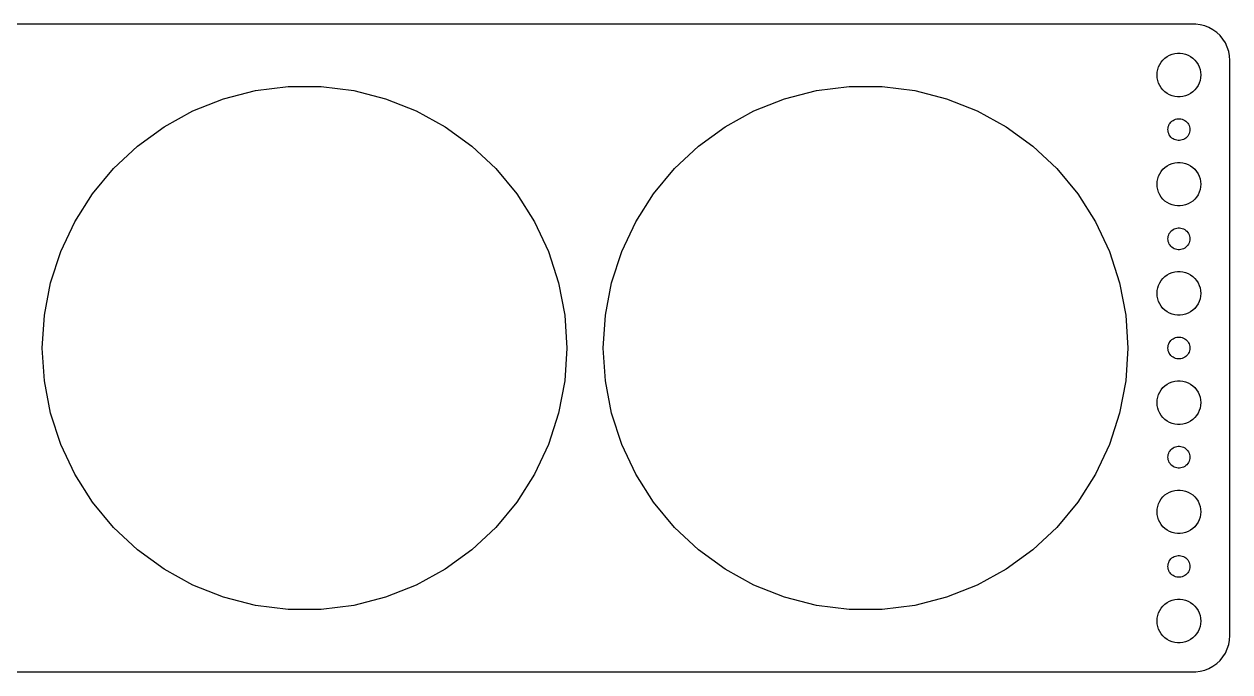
# Model space of a CAD drawing. Header units: metres. Extents: x -127 to 127, y -44 to 44.
# Drawn here: x -38.5 to 127, y -44.5 to 44.5 of the extents above; entities that cross this region are included whole.
import ezdxf

# ---------------------------------------------------------------- set-up
doc = ezdxf.new("R2010")
doc.units = ezdxf.units.M

msp = doc.modelspace()

# ---------------------------------------------------------------- linework, layer by layer
for p, q in [((122.314, 44.4901), (-122.314, 44.4901)), ((122.937, 44.4114), (122.314, 44.4901)), ((123.545, 44.2553), (122.937, 44.4114)), ((124.129, 44.0241), (123.545, 44.2553)), ((124.679, 43.7216), (124.129, 44.0241)), ((125.187, 43.3526), (124.679, 43.7216)), ((125.645, 42.9227), (125.187, 43.3526)), ((126.045, 42.4389), (125.645, 42.9227)), ((126.382, 41.9088), (126.045, 42.4389)), ((126.649, 41.3406), (126.382, 41.9088)), ((117.813, 39.5536), (118.088, 39.8115)), ((118.088, 39.8115), (118.393, 40.033)), ((118.393, 40.033), (118.723, 40.2145)), ((118.723, 40.2145), (119.073, 40.3532)), ((119.073, 40.3532), (119.438, 40.4469)), ((119.438, 40.4469), (119.812, 40.4941)), ((119.812, 40.4941), (120.188, 40.4941)), ((120.188, 40.4941), (120.562, 40.4469)), ((120.562, 40.4469), (120.927, 40.3532)), ((120.927, 40.3532), (121.277, 40.2145)), ((121.277, 40.2145), (121.607, 40.033)), ((121.607, 40.033), (121.912, 39.8115)), ((121.912, 39.8115), (122.187, 39.5536)), ((126.843, 40.7434), (126.649, 41.3406)), ((126.961, 40.1267), (126.843, 40.7434)), ((127, 39.5), (126.961, 40.1267)), ((117.024, 37.876), (117.094, 38.2461)), ((117.094, 38.2461), (117.211, 38.6044)), ((117.211, 38.6044), (117.371, 38.9453)), ((117.371, 38.9453), (117.573, 39.2634)), ((117.573, 39.2634), (117.813, 39.5536)), ((122.187, 39.5536), (122.427, 39.2634)), ((122.427, 39.2634), (122.629, 38.9453)), ((122.629, 38.9453), (122.789, 38.6044)), ((122.789, 38.6044), (122.906, 38.2461)), ((122.906, 38.2461), (122.976, 37.876)), ((127, -39.5), (127, 39.5)), ((117, 37.5), (117.024, 37.876)), ((117.024, 37.124), (117, 37.5)), ((117.094, 36.7539), (117.024, 37.124)), ((117.211, 36.3956), (117.094, 36.7539)), ((122.906, 36.7539), (122.789, 36.3956)), ((122.976, 37.124), (122.906, 36.7539)), ((122.976, 37.876), (123, 37.5)), ((123, 37.5), (122.976, 37.124)), ((-11.1246, 34.238), (-6.74571, 35.3623)), ((-6.74571, 35.3623), (-2.26045, 35.929)), ((-2.26045, 35.929), (2.26045, 35.929)), ((2.26045, 35.929), (6.74571, 35.3623)), ((6.74571, 35.3623), (11.1246, 34.238)), ((65.8754, 34.238), (70.2543, 35.3623)), ((70.2543, 35.3623), (74.7395, 35.929)), ((74.7395, 35.929), (79.2605, 35.929)), ((79.2605, 35.929), (83.7457, 35.3623)), ((83.7457, 35.3623), (88.1246, 34.238)), ((117.371, 36.0547), (117.211, 36.3956)), ((117.573, 35.7366), (117.371, 36.0547)), ((117.813, 35.4464), (117.573, 35.7366)), ((118.088, 35.1885), (117.813, 35.4464)), ((118.393, 34.967), (118.088, 35.1885)), ((118.723, 34.7855), (118.393, 34.967)), ((119.073, 34.6468), (118.723, 34.7855)), ((121.277, 34.7855), (120.927, 34.6468)), ((121.607, 34.967), (121.277, 34.7855)), ((121.912, 35.1885), (121.607, 34.967)), ((122.187, 35.4464), (121.912, 35.1885)), ((122.427, 35.7366), (122.187, 35.4464)), ((122.629, 36.0547), (122.427, 35.7366)), ((122.789, 36.3956), (122.629, 36.0547)), ((-15.328, 32.5738), (-11.1246, 34.238)), ((11.1246, 34.238), (15.328, 32.5738)), ((61.6719, 32.5738), (65.8754, 34.238)), ((88.1246, 34.238), (92.328, 32.5738)), ((119.438, 34.5531), (119.073, 34.6468)), ((119.812, 34.5059), (119.438, 34.5531)), ((120.188, 34.5059), (119.812, 34.5059)), ((120.562, 34.5531), (120.188, 34.5059)), ((120.927, 34.6468), (120.562, 34.5531)), ((-19.2898, 30.3958), (-15.328, 32.5738)), ((15.328, 32.5738), (19.2898, 30.3958)), ((57.7102, 30.3958), (61.6719, 32.5738)), ((92.328, 32.5738), (96.2898, 30.3958)), ((119.536, 31.4266), (119.719, 31.4734)), ((119.719, 31.4734), (119.906, 31.497)), ((119.906, 31.497), (120.094, 31.497)), ((120.094, 31.497), (120.281, 31.4734)), ((120.281, 31.4734), (120.464, 31.4266)), ((-22.9473, 27.7385), (-19.2898, 30.3958)), ((19.2898, 30.3958), (22.9473, 27.7385)), ((54.0527, 27.7385), (57.7102, 30.3958)), ((96.2898, 30.3958), (99.9473, 27.7385)), ((118.5, 30), (118.512, 30.188)), ((118.512, 29.812), (118.5, 30)), ((118.512, 30.188), (118.547, 30.373)), ((118.547, 29.627), (118.512, 29.812)), ((118.547, 30.373), (118.605, 30.5522)), ((118.605, 30.5522), (118.686, 30.7226)), ((118.686, 30.7226), (118.786, 30.8817)), ((118.786, 30.8817), (118.907, 31.0268)), ((118.907, 31.0268), (119.044, 31.1558)), ((119.044, 31.1558), (119.196, 31.2665)), ((119.196, 31.2665), (119.361, 31.3572)), ((119.361, 31.3572), (119.536, 31.4266)), ((120.464, 31.4266), (120.639, 31.3572)), ((120.639, 31.3572), (120.804, 31.2665)), ((120.804, 31.2665), (120.956, 31.1558)), ((120.956, 31.1558), (121.093, 31.0268)), ((121.093, 31.0268), (121.214, 30.8817)), ((121.214, 30.8817), (121.314, 30.7226)), ((121.314, 30.7226), (121.395, 30.5522)), ((121.395, 30.5522), (121.453, 30.373)), ((121.453, 30.373), (121.488, 30.188)), ((121.488, 29.812), (121.453, 29.627)), ((121.488, 30.188), (121.5, 30)), ((121.5, 30), (121.488, 29.812)), ((118.605, 29.4478), (118.547, 29.627)), ((118.686, 29.2774), (118.605, 29.4478)), ((118.786, 29.1183), (118.686, 29.2774)), ((118.907, 28.9732), (118.786, 29.1183)), ((119.044, 28.8442), (118.907, 28.9732)), ((119.196, 28.7335), (119.044, 28.8442)), ((119.361, 28.6427), (119.196, 28.7335)), ((119.536, 28.5734), (119.361, 28.6427)), ((119.719, 28.5266), (119.536, 28.5734)), ((119.906, 28.503), (119.719, 28.5266)), ((120.094, 28.503), (119.906, 28.503)), ((120.281, 28.5266), (120.094, 28.503)), ((120.464, 28.5734), (120.281, 28.5266)), ((120.639, 28.6427), (120.464, 28.5734)), ((120.804, 28.7335), (120.639, 28.6427)), ((120.956, 28.8442), (120.804, 28.7335)), ((121.093, 28.9732), (120.956, 28.8442)), ((121.214, 29.1183), (121.093, 28.9732)), ((121.314, 29.2774), (121.214, 29.1183)), ((121.395, 29.4478), (121.314, 29.2774)), ((121.453, 29.627), (121.395, 29.4478)), ((-26.2429, 24.6437), (-22.9473, 27.7385)), ((22.9473, 27.7385), (26.2429, 24.6437)), ((50.7571, 24.6437), (54.0527, 27.7385)), ((99.9473, 27.7385), (103.243, 24.6437)), ((118.088, 24.8115), (118.393, 25.033)), ((118.393, 25.033), (118.723, 25.2145)), ((118.723, 25.2145), (119.073, 25.3532)), ((119.073, 25.3532), (119.438, 25.4469)), ((119.438, 25.4469), (119.812, 25.4941)), ((119.812, 25.4941), (120.188, 25.4941)), ((120.188, 25.4941), (120.562, 25.4469)), ((120.562, 25.4469), (120.927, 25.3532)), ((120.927, 25.3532), (121.277, 25.2145)), ((121.277, 25.2145), (121.607, 25.033)), ((121.607, 25.033), (121.912, 24.8115)), ((-29.1246, 21.1603), (-26.2429, 24.6437)), ((26.2429, 24.6437), (29.1246, 21.1603)), ((47.8754, 21.1603), (50.7571, 24.6437)), ((103.243, 24.6437), (106.125, 21.1603)), ((117.024, 22.876), (117.094, 23.2461)), ((117.094, 23.2461), (117.211, 23.6044)), ((117.211, 23.6044), (117.371, 23.9453)), ((117.371, 23.9453), (117.573, 24.2634)), ((117.573, 24.2634), (117.813, 24.5536)), ((117.813, 24.5536), (118.088, 24.8115)), ((121.912, 24.8115), (122.187, 24.5536)), ((122.187, 24.5536), (122.427, 24.2634)), ((122.427, 24.2634), (122.629, 23.9453)), ((122.629, 23.9453), (122.789, 23.6044)), ((122.789, 23.6044), (122.906, 23.2461)), ((122.906, 23.2461), (122.976, 22.876)), ((117, 22.5), (117.024, 22.876)), ((117.024, 22.124), (117, 22.5)), ((117.094, 21.7539), (117.024, 22.124)), ((117.211, 21.3956), (117.094, 21.7539)), ((122.906, 21.7539), (122.789, 21.3956)), ((122.976, 22.124), (122.906, 21.7539)), ((122.976, 22.876), (123, 22.5)), ((123, 22.5), (122.976, 22.124)), ((-31.547, 17.3431), (-29.1246, 21.1603)), ((29.1246, 21.1603), (31.547, 17.3431)), ((45.453, 17.3431), (47.8754, 21.1603)), ((106.125, 21.1603), (108.547, 17.3431)), ((117.371, 21.0547), (117.211, 21.3956)), ((117.573, 20.7366), (117.371, 21.0547)), ((117.813, 20.4464), (117.573, 20.7366)), ((118.088, 20.1884), (117.813, 20.4464)), ((118.393, 19.967), (118.088, 20.1884)), ((118.723, 19.7855), (118.393, 19.967)), ((121.607, 19.967), (121.277, 19.7855)), ((121.912, 20.1884), (121.607, 19.967)), ((122.187, 20.4464), (121.912, 20.1884)), ((122.427, 20.7366), (122.187, 20.4464)), ((122.629, 21.0547), (122.427, 20.7366)), ((122.789, 21.3956), (122.629, 21.0547)), ((119.073, 19.6468), (118.723, 19.7855)), ((119.438, 19.5531), (119.073, 19.6468)), ((119.812, 19.5059), (119.438, 19.5531)), ((120.188, 19.5059), (119.812, 19.5059)), ((120.562, 19.5531), (120.188, 19.5059)), ((120.927, 19.6468), (120.562, 19.5531)), ((121.277, 19.7855), (120.927, 19.6468)), ((-33.472, 13.2525), (-31.547, 17.3431)), ((31.547, 17.3431), (33.472, 13.2525)), ((43.528, 13.2525), (45.453, 17.3431)), ((108.547, 17.3431), (110.472, 13.2525)), ((118.5, 15), (118.512, 15.188)), ((118.512, 14.812), (118.5, 15)), ((118.512, 15.188), (118.547, 15.373)), ((118.547, 15.373), (118.605, 15.5522)), ((118.605, 15.5522), (118.686, 15.7226)), ((118.686, 15.7226), (118.786, 15.8817)), ((118.786, 15.8817), (118.907, 16.0268)), ((118.907, 16.0268), (119.044, 16.1558)), ((119.044, 16.1558), (119.196, 16.2665)), ((119.196, 16.2665), (119.361, 16.3572)), ((119.361, 16.3572), (119.536, 16.4266)), ((119.536, 16.4266), (119.719, 16.4734)), ((119.719, 16.4734), (119.906, 16.497)), ((119.906, 16.497), (120.094, 16.497)), ((120.094, 16.497), (120.281, 16.4734)), ((120.281, 16.4734), (120.464, 16.4266)), ((120.464, 16.4266), (120.639, 16.3572)), ((120.639, 16.3572), (120.804, 16.2665)), ((120.804, 16.2665), (120.956, 16.1558)), ((120.956, 16.1558), (121.093, 16.0268)), ((121.093, 16.0268), (121.214, 15.8817)), ((121.214, 15.8817), (121.314, 15.7226)), ((121.314, 15.7226), (121.395, 15.5522)), ((121.395, 15.5522), (121.453, 15.373)), ((121.453, 15.373), (121.488, 15.188)), ((121.488, 15.188), (121.5, 15)), ((121.5, 15), (121.488, 14.812)), ((-34.869, 8.95284), (-33.472, 13.2525)), ((33.472, 13.2525), (34.869, 8.95284)), ((42.131, 8.95284), (43.528, 13.2525)), ((110.472, 13.2525), (111.869, 8.95284)), ((118.547, 14.627), (118.512, 14.812)), ((118.605, 14.4478), (118.547, 14.627)), ((118.686, 14.2774), (118.605, 14.4478)), ((118.786, 14.1183), (118.686, 14.2774)), ((118.907, 13.9732), (118.786, 14.1183)), ((119.044, 13.8442), (118.907, 13.9732)), ((119.196, 13.7335), (119.044, 13.8442)), ((119.361, 13.6427), (119.196, 13.7335)), ((119.536, 13.5734), (119.361, 13.6427)), ((119.719, 13.5266), (119.536, 13.5734)), ((119.906, 13.5029), (119.719, 13.5266)), ((120.094, 13.5029), (119.906, 13.5029)), ((120.281, 13.5266), (120.094, 13.5029)), ((120.464, 13.5734), (120.281, 13.5266)), ((120.639, 13.6427), (120.464, 13.5734)), ((120.804, 13.7335), (120.639, 13.6427)), ((120.956, 13.8442), (120.804, 13.7335)), ((121.093, 13.9732), (120.956, 13.8442)), ((121.214, 14.1183), (121.093, 13.9732)), ((121.314, 14.2774), (121.214, 14.1183)), ((121.395, 14.4478), (121.314, 14.2774)), ((121.453, 14.627), (121.395, 14.4478)), ((121.488, 14.812), (121.453, 14.627)), ((118.088, 9.81154), (118.393, 10.033)), ((118.393, 10.033), (118.723, 10.2145)), ((118.723, 10.2145), (119.073, 10.3532)), ((119.073, 10.3532), (119.438, 10.4469)), ((119.438, 10.4469), (119.812, 10.4941)), ((119.812, 10.4941), (120.188, 10.4941)), ((120.188, 10.4941), (120.562, 10.4469)), ((120.562, 10.4469), (120.927, 10.3532)), ((120.927, 10.3532), (121.277, 10.2145)), ((121.277, 10.2145), (121.607, 10.033)), ((121.607, 10.033), (121.912, 9.81154)), ((-35.7161, 4.51199), (-34.869, 8.95284)), ((34.869, 8.95284), (35.7161, 4.51199)), ((41.2839, 4.51199), (42.131, 8.95284)), ((111.869, 8.95284), (112.716, 4.51199)), ((117.094, 8.24606), (117.211, 8.60437)), ((117.211, 8.60437), (117.371, 8.94525)), ((117.371, 8.94525), (117.573, 9.26335)), ((117.573, 9.26335), (117.813, 9.55363)), ((117.813, 9.55363), (118.088, 9.81154)), ((121.912, 9.81154), (122.187, 9.55363)), ((122.187, 9.55363), (122.427, 9.26335)), ((122.427, 9.26335), (122.629, 8.94525)), ((122.629, 8.94525), (122.789, 8.60437)), ((122.789, 8.60437), (122.906, 8.24606)), ((117, 7.5), (117.024, 7.87599)), ((117.024, 7.12399), (117, 7.5)), ((117.024, 7.87599), (117.094, 8.24606)), ((117.094, 6.75392), (117.024, 7.12399)), ((117.211, 6.39561), (117.094, 6.75392)), ((122.906, 6.75392), (122.789, 6.39561)), ((122.906, 8.24606), (122.976, 7.87599)), ((122.976, 7.12399), (122.906, 6.75392)), ((122.976, 7.87599), (123, 7.5)), ((123, 7.5), (122.976, 7.12399)), ((117.371, 6.05473), (117.211, 6.39561)), ((117.573, 5.73663), (117.371, 6.05473)), ((117.813, 5.44635), (117.573, 5.73663)), ((118.088, 5.18845), (117.813, 5.44635)), ((118.393, 4.96701), (118.088, 5.18845)), ((118.723, 4.78551), (118.393, 4.96701)), ((121.607, 4.96701), (121.277, 4.78551)), ((121.912, 5.18845), (121.607, 4.96701)), ((122.187, 5.44635), (121.912, 5.18845)), ((122.427, 5.73663), (122.187, 5.44635)), ((122.629, 6.05473), (122.427, 5.73663)), ((122.789, 6.39561), (122.629, 6.05473)), ((-36, 0), (-35.7161, 4.51199)), ((35.7161, 4.51199), (36, 0)), ((41, 0), (41.2839, 4.51199)), ((112.716, 4.51199), (113, 0)), ((119.073, 4.64682), (118.723, 4.78551)), ((119.438, 4.55313), (119.073, 4.64682)), ((119.812, 4.50591), (119.438, 4.55313)), ((120.188, 4.50591), (119.812, 4.50591)), ((120.562, 4.55313), (120.188, 4.50591)), ((120.927, 4.64682), (120.562, 4.55313)), ((121.277, 4.78551), (120.927, 4.64682)), ((-35.7161, -4.51199), (-36, 0)), ((36, 0), (35.7161, -4.51199)), ((41.2839, -4.51199), (41, 0)), ((113, 0), (112.716, -4.51199)), ((118.5, 0), (118.512, 0.18799)), ((118.512, -0.18799), (118.5, 0)), ((118.512, 0.18799), (118.547, 0.37303)), ((118.547, 0.37303), (118.605, 0.55219)), ((118.605, 0.55219), (118.686, 0.72263)), ((118.686, 0.72263), (118.786, 0.88167)), ((118.786, 0.88167), (118.907, 1.02681)), ((118.907, 1.02681), (119.044, 1.15576)), ((119.044, 1.15576), (119.196, 1.26648)), ((119.196, 1.26648), (119.361, 1.35724)), ((119.361, 1.35724), (119.536, 1.42657)), ((119.536, 1.42657), (119.719, 1.47342)), ((119.719, 1.47342), (119.906, 1.49704)), ((119.906, 1.49704), (120.094, 1.49704)), ((120.094, 1.49704), (120.281, 1.47342)), ((120.281, 1.47342), (120.464, 1.42657)), ((120.464, 1.42657), (120.639, 1.35724)), ((120.639, 1.35724), (120.804, 1.26648)), ((120.804, 1.26648), (120.956, 1.15576)), ((120.956, 1.15576), (121.093, 1.02681)), ((121.093, 1.02681), (121.214, 0.88167)), ((121.214, 0.88167), (121.314, 0.72263)), ((121.314, 0.72263), (121.395, 0.55219)), ((121.395, 0.55219), (121.453, 0.37303)), ((121.453, 0.37303), (121.488, 0.18799)), ((121.488, 0.18799), (121.5, 0)), ((121.5, 0), (121.488, -0.18799)), ((118.547, -0.37303), (118.512, -0.18799)), ((118.605, -0.55219), (118.547, -0.37303)), ((118.686, -0.72263), (118.605, -0.55219)), ((118.786, -0.88167), (118.686, -0.72263)), ((118.907, -1.02681), (118.786, -0.88167)), ((119.044, -1.15576), (118.907, -1.02681)), ((119.196, -1.26648), (119.044, -1.15576)), ((119.361, -1.35724), (119.196, -1.26648)), ((119.536, -1.42657), (119.361, -1.35724)), ((119.719, -1.47342), (119.536, -1.42657)), ((119.906, -1.49704), (119.719, -1.47342)), ((120.094, -1.49704), (119.906, -1.49704)), ((120.281, -1.47342), (120.094, -1.49704)), ((120.464, -1.42657), (120.281, -1.47342)), ((120.639, -1.35724), (120.464, -1.42657)), ((120.804, -1.26648), (120.639, -1.35724)), ((120.956, -1.15576), (120.804, -1.26648)), ((121.093, -1.02681), (120.956, -1.15576)), ((121.214, -0.88167), (121.093, -1.02681)), ((121.314, -0.72263), (121.214, -0.88167)), ((121.395, -0.55219), (121.314, -0.72263)), ((121.453, -0.37303), (121.395, -0.55219)), ((121.488, -0.18799), (121.453, -0.37303)), ((-34.869, -8.95284), (-35.7161, -4.51199)), ((35.7161, -4.51199), (34.869, -8.95284)), ((42.131, -8.95284), (41.2839, -4.51199)), ((112.716, -4.51199), (111.869, -8.95284)), ((118.393, -4.96701), (118.723, -4.78551)), ((118.723, -4.78551), (119.073, -4.64682)), ((119.073, -4.64682), (119.438, -4.55313)), ((119.438, -4.55313), (119.812, -4.50591)), ((119.812, -4.50591), (120.188, -4.50591)), ((120.188, -4.50591), (120.562, -4.55313)), ((120.562, -4.55313), (120.927, -4.64682)), ((120.927, -4.64682), (121.277, -4.78551)), ((121.277, -4.78551), (121.607, -4.96701)), ((117.094, -6.75392), (117.211, -6.39561)), ((117.211, -6.39561), (117.371, -6.05473)), ((117.371, -6.05473), (117.573, -5.73663)), ((117.573, -5.73663), (117.813, -5.44635)), ((117.813, -5.44635), (118.088, -5.18845)), ((118.088, -5.18845), (118.393, -4.96701)), ((121.607, -4.96701), (121.912, -5.18845)), ((121.912, -5.18845), (122.187, -5.44635)), ((122.187, -5.44635), (122.427, -5.73663)), ((122.427, -5.73663), (122.629, -6.05473)), ((122.629, -6.05473), (122.789, -6.39561)), ((122.789, -6.39561), (122.906, -6.75392)), ((117, -7.5), (117.024, -7.12399)), ((117.024, -7.87599), (117, -7.5)), ((117.024, -7.12399), (117.094, -6.75392)), ((117.094, -8.24606), (117.024, -7.87599)), ((117.211, -8.60437), (117.094, -8.24606)), ((122.906, -8.24606), (122.789, -8.60437)), ((122.906, -6.75392), (122.976, -7.12399)), ((122.976, -7.87599), (122.906, -8.24606)), ((122.976, -7.12399), (123, -7.5)), ((123, -7.5), (122.976, -7.87599)), ((-33.472, -13.2525), (-34.869, -8.95284)), ((34.869, -8.95284), (33.472, -13.2525)), ((43.528, -13.2525), (42.131, -8.95284)), ((111.869, -8.95284), (110.472, -13.2525)), ((117.371, -8.94525), (117.211, -8.60437)), ((117.573, -9.26335), (117.371, -8.94525)), ((117.813, -9.55363), (117.573, -9.26335)), ((118.088, -9.81154), (117.813, -9.55363)), ((118.393, -10.033), (118.088, -9.81154)), ((121.912, -9.81154), (121.607, -10.033)), ((122.187, -9.55363), (121.912, -9.81154)), ((122.427, -9.26335), (122.187, -9.55363)), ((122.629, -8.94525), (122.427, -9.26335)), ((122.789, -8.60437), (122.629, -8.94525)), ((118.723, -10.2145), (118.393, -10.033)), ((119.073, -10.3532), (118.723, -10.2145)), ((119.438, -10.4469), (119.073, -10.3532)), ((119.812, -10.4941), (119.438, -10.4469)), ((120.188, -10.4941), (119.812, -10.4941)), ((120.562, -10.4469), (120.188, -10.4941)), ((120.927, -10.3532), (120.562, -10.4469)), ((121.277, -10.2145), (120.927, -10.3532)), ((121.607, -10.033), (121.277, -10.2145)), ((-31.547, -17.3431), (-33.472, -13.2525)), ((33.472, -13.2525), (31.547, -17.3431)), ((45.453, -17.3431), (43.528, -13.2525)), ((110.472, -13.2525), (108.547, -17.3431)), ((118.5, -15), (118.512, -14.812)), ((118.512, -14.812), (118.547, -14.627)), ((118.547, -14.627), (118.605, -14.4478)), ((118.605, -14.4478), (118.686, -14.2774)), ((118.686, -14.2774), (118.786, -14.1183)), ((118.786, -14.1183), (118.907, -13.9732)), ((118.907, -13.9732), (119.044, -13.8442)), ((119.044, -13.8442), (119.196, -13.7335)), ((119.196, -13.7335), (119.361, -13.6427)), ((119.361, -13.6427), (119.536, -13.5734)), ((119.536, -13.5734), (119.719, -13.5266)), ((119.719, -13.5266), (119.906, -13.5029)), ((119.906, -13.5029), (120.094, -13.5029)), ((120.094, -13.5029), (120.281, -13.5266)), ((120.281, -13.5266), (120.464, -13.5734)), ((120.464, -13.5734), (120.639, -13.6427)), ((120.639, -13.6427), (120.804, -13.7335)), ((120.804, -13.7335), (120.956, -13.8442)), ((120.956, -13.8442), (121.093, -13.9732)), ((121.093, -13.9732), (121.214, -14.1183)), ((121.214, -14.1183), (121.314, -14.2774)), ((121.314, -14.2774), (121.395, -14.4478)), ((121.395, -14.4478), (121.453, -14.627)), ((121.453, -14.627), (121.488, -14.812)), ((121.488, -14.812), (121.5, -15)), ((118.512, -15.188), (118.5, -15)), ((118.547, -15.373), (118.512, -15.188)), ((118.605, -15.5522), (118.547, -15.373)), ((118.686, -15.7226), (118.605, -15.5522)), ((118.786, -15.8817), (118.686, -15.7226)), ((118.907, -16.0268), (118.786, -15.8817)), ((119.044, -16.1558), (118.907, -16.0268)), ((119.196, -16.2665), (119.044, -16.1558)), ((119.361, -16.3572), (119.196, -16.2665)), ((119.536, -16.4266), (119.361, -16.3572)), ((119.719, -16.4734), (119.536, -16.4266)), ((119.906, -16.497), (119.719, -16.4734)), ((120.094, -16.497), (119.906, -16.497)), ((120.281, -16.4734), (120.094, -16.497)), ((120.464, -16.4266), (120.281, -16.4734)), ((120.639, -16.3572), (120.464, -16.4266)), ((120.804, -16.2665), (120.639, -16.3572)), ((120.956, -16.1558), (120.804, -16.2665)), ((121.093, -16.0268), (120.956, -16.1558)), ((121.214, -15.8817), (121.093, -16.0268)), ((121.314, -15.7226), (121.214, -15.8817)), ((121.395, -15.5522), (121.314, -15.7226)), ((121.453, -15.373), (121.395, -15.5522)), ((121.488, -15.188), (121.453, -15.373)), ((121.5, -15), (121.488, -15.188)), ((-29.1246, -21.1603), (-31.547, -17.3431)), ((31.547, -17.3431), (29.1246, -21.1603)), ((47.8754, -21.1603), (45.453, -17.3431)), ((108.547, -17.3431), (106.125, -21.1603)), ((118.393, -19.967), (118.723, -19.7855)), ((118.723, -19.7855), (119.073, -19.6468)), ((119.073, -19.6468), (119.438, -19.5531)), ((119.438, -19.5531), (119.812, -19.5059)), ((119.812, -19.5059), (120.188, -19.5059)), ((120.188, -19.5059), (120.562, -19.5531)), ((120.562, -19.5531), (120.927, -19.6468)), ((120.927, -19.6468), (121.277, -19.7855)), ((121.277, -19.7855), (121.607, -19.967)), ((-26.2429, -24.6437), (-29.1246, -21.1603)), ((29.1246, -21.1603), (26.2429, -24.6437)), ((50.7571, -24.6437), (47.8754, -21.1603)), ((106.125, -21.1603), (103.243, -24.6437)), ((117.094, -21.7539), (117.211, -21.3956)), ((117.211, -21.3956), (117.371, -21.0547)), ((117.371, -21.0547), (117.573, -20.7366)), ((117.573, -20.7366), (117.813, -20.4464)), ((117.813, -20.4464), (118.088, -20.1884)), ((118.088, -20.1884), (118.393, -19.967)), ((121.607, -19.967), (121.912, -20.1884)), ((121.912, -20.1884), (122.187, -20.4464)), ((122.187, -20.4464), (122.427, -20.7366)), ((122.427, -20.7366), (122.629, -21.0547)), ((122.629, -21.0547), (122.789, -21.3956)), ((122.789, -21.3956), (122.906, -21.7539)), ((117, -22.5), (117.024, -22.124)), ((117.024, -22.876), (117, -22.5)), ((117.024, -22.124), (117.094, -21.7539)), ((117.094, -23.2461), (117.024, -22.876)), ((122.906, -21.7539), (122.976, -22.124)), ((122.976, -22.876), (122.906, -23.2461)), ((122.976, -22.124), (123, -22.5)), ((123, -22.5), (122.976, -22.876)), ((-22.9473, -27.7385), (-26.2429, -24.6437)), ((26.2429, -24.6437), (22.9473, -27.7385)), ((54.0527, -27.7385), (50.7571, -24.6437)), ((103.243, -24.6437), (99.9473, -27.7385)), ((117.211, -23.6044), (117.094, -23.2461)), ((117.371, -23.9453), (117.211, -23.6044)), ((117.573, -24.2634), (117.371, -23.9453)), ((117.813, -24.5536), (117.573, -24.2634)), ((118.088, -24.8115), (117.813, -24.5536)), ((118.393, -25.033), (118.088, -24.8115)), ((121.912, -24.8115), (121.607, -25.033)), ((122.187, -24.5536), (121.912, -24.8115)), ((122.427, -24.2634), (122.187, -24.5536)), ((122.629, -23.9453), (122.427, -24.2634)), ((122.789, -23.6044), (122.629, -23.9453)), ((122.906, -23.2461), (122.789, -23.6044)), ((118.723, -25.2145), (118.393, -25.033)), ((119.073, -25.3532), (118.723, -25.2145)), ((119.438, -25.4469), (119.073, -25.3532)), ((119.812, -25.4941), (119.438, -25.4469)), ((120.188, -25.4941), (119.812, -25.4941)), ((120.562, -25.4469), (120.188, -25.4941)), ((120.927, -25.3532), (120.562, -25.4469)), ((121.277, -25.2145), (120.927, -25.3532)), ((121.607, -25.033), (121.277, -25.2145)), ((-19.2898, -30.3958), (-22.9473, -27.7385)), ((22.9473, -27.7385), (19.2898, -30.3958)), ((57.7102, -30.3958), (54.0527, -27.7385)), ((99.9473, -27.7385), (96.2898, -30.3958)), ((118.512, -29.812), (118.547, -29.627)), ((118.547, -29.627), (118.605, -29.4478)), ((118.605, -29.4478), (118.686, -29.2774)), ((118.686, -29.2774), (118.786, -29.1183)), ((118.786, -29.1183), (118.907, -28.9732)), ((118.907, -28.9732), (119.044, -28.8442)), ((119.044, -28.8442), (119.196, -28.7335)), ((119.196, -28.7335), (119.361, -28.6427)), ((119.361, -28.6427), (119.536, -28.5734)), ((119.536, -28.5734), (119.719, -28.5266)), ((119.719, -28.5266), (119.906, -28.503)), ((119.906, -28.503), (120.094, -28.503)), ((120.094, -28.503), (120.281, -28.5266)), ((120.281, -28.5266), (120.464, -28.5734)), ((120.464, -28.5734), (120.639, -28.6427)), ((120.639, -28.6427), (120.804, -28.7335)), ((120.804, -28.7335), (120.956, -28.8442)), ((120.956, -28.8442), (121.093, -28.9732)), ((121.093, -28.9732), (121.214, -29.1183)), ((121.214, -29.1183), (121.314, -29.2774)), ((121.314, -29.2774), (121.395, -29.4478)), ((121.395, -29.4478), (121.453, -29.627)), ((121.453, -29.627), (121.488, -29.812)), ((-15.328, -32.5738), (-19.2898, -30.3958)), ((19.2898, -30.3958), (15.328, -32.5738)), ((61.6719, -32.5738), (57.7102, -30.3958)), ((96.2898, -30.3958), (92.328, -32.5738)), ((118.5, -30), (118.512, -29.812)), ((118.512, -30.188), (118.5, -30)), ((118.547, -30.373), (118.512, -30.188)), ((118.605, -30.5522), (118.547, -30.373)), ((118.686, -30.7226), (118.605, -30.5522)), ((118.786, -30.8817), (118.686, -30.7226)), ((118.907, -31.0268), (118.786, -30.8817)), ((119.044, -31.1558), (118.907, -31.0268)), ((119.196, -31.2665), (119.044, -31.1558)), ((119.361, -31.3572), (119.196, -31.2665)), ((119.536, -31.4266), (119.361, -31.3572)), ((119.719, -31.4734), (119.536, -31.4266)), ((120.464, -31.4266), (120.281, -31.4734)), ((120.639, -31.3572), (120.464, -31.4266)), ((120.804, -31.2665), (120.639, -31.3572)), ((120.956, -31.1558), (120.804, -31.2665)), ((121.093, -31.0268), (120.956, -31.1558)), ((121.214, -30.8817), (121.093, -31.0268)), ((121.314, -30.7226), (121.214, -30.8817)), ((121.395, -30.5522), (121.314, -30.7226)), ((121.453, -30.373), (121.395, -30.5522)), ((121.488, -30.188), (121.453, -30.373)), ((121.488, -29.812), (121.5, -30)), ((121.5, -30), (121.488, -30.188)), ((-11.1246, -34.238), (-15.328, -32.5738)), ((15.328, -32.5738), (11.1246, -34.238)), ((65.8754, -34.238), (61.6719, -32.5738)), ((92.328, -32.5738), (88.1246, -34.238)), ((119.906, -31.497), (119.719, -31.4734)), ((120.094, -31.497), (119.906, -31.497)), ((120.281, -31.4734), (120.094, -31.497)), ((-6.74571, -35.3623), (-11.1246, -34.238)), ((11.1246, -34.238), (6.74571, -35.3623)), ((70.2543, -35.3623), (65.8754, -34.238)), ((88.1246, -34.238), (83.7457, -35.3623)), ((118.723, -34.7855), (119.073, -34.6468)), ((119.073, -34.6468), (119.438, -34.5531)), ((119.438, -34.5531), (119.812, -34.5059)), ((119.812, -34.5059), (120.188, -34.5059)), ((120.188, -34.5059), (120.562, -34.5531)), ((120.562, -34.5531), (120.927, -34.6468)), ((120.927, -34.6468), (121.277, -34.7855)), ((-2.26045, -35.929), (-6.74571, -35.3623)), ((2.26045, -35.929), (-2.26045, -35.929)), ((6.74571, -35.3623), (2.26045, -35.929)), ((74.7395, -35.929), (70.2543, -35.3623)), ((79.2605, -35.929), (74.7395, -35.929)), ((83.7457, -35.3623), (79.2605, -35.929)), ((117.094, -36.7539), (117.211, -36.3956)), ((117.211, -36.3956), (117.371, -36.0547)), ((117.371, -36.0547), (117.573, -35.7366)), ((117.573, -35.7366), (117.813, -35.4464)), ((117.813, -35.4464), (118.088, -35.1885)), ((118.088, -35.1885), (118.393, -34.967)), ((118.393, -34.967), (118.723, -34.7855)), ((121.277, -34.7855), (121.607, -34.967)), ((121.607, -34.967), (121.912, -35.1885)), ((121.912, -35.1885), (122.187, -35.4464)), ((122.187, -35.4464), (122.427, -35.7366)), ((122.427, -35.7366), (122.629, -36.0547)), ((122.629, -36.0547), (122.789, -36.3956)), ((122.789, -36.3956), (122.906, -36.7539)), ((117, -37.5), (117.024, -37.124)), ((117.024, -37.876), (117, -37.5)), ((117.024, -37.124), (117.094, -36.7539)), ((117.094, -38.2461), (117.024, -37.876)), ((122.906, -36.7539), (122.976, -37.124)), ((122.976, -37.876), (122.906, -38.2461)), ((122.976, -37.124), (123, -37.5)), ((123, -37.5), (122.976, -37.876)), ((117.211, -38.6044), (117.094, -38.2461)), ((117.371, -38.9453), (117.211, -38.6044)), ((117.573, -39.2634), (117.371, -38.9453)), ((117.813, -39.5536), (117.573, -39.2634)), ((118.088, -39.8115), (117.813, -39.5536)), ((122.187, -39.5536), (121.912, -39.8115)), ((122.427, -39.2634), (122.187, -39.5536)), ((122.629, -38.9453), (122.427, -39.2634)), ((122.789, -38.6044), (122.629, -38.9453)), ((122.906, -38.2461), (122.789, -38.6044)), ((126.961, -40.1267), (127, -39.5)), ((118.393, -40.033), (118.088, -39.8115)), ((118.723, -40.2145), (118.393, -40.033)), ((119.073, -40.3532), (118.723, -40.2145)), ((119.438, -40.4469), (119.073, -40.3532)), ((119.812, -40.4941), (119.438, -40.4469)), ((120.188, -40.4941), (119.812, -40.4941)), ((120.562, -40.4469), (120.188, -40.4941)), ((120.927, -40.3532), (120.562, -40.4469)), ((121.277, -40.2145), (120.927, -40.3532)), ((121.607, -40.033), (121.277, -40.2145)), ((121.912, -39.8115), (121.607, -40.033)), ((126.382, -41.9088), (126.649, -41.3406)), ((126.649, -41.3406), (126.843, -40.7434)), ((126.843, -40.7434), (126.961, -40.1267)), ((125.187, -43.3526), (125.645, -42.9227)), ((125.645, -42.9227), (126.045, -42.4389)), ((126.045, -42.4389), (126.382, -41.9088)), ((-122.314, -44.4901), (122.314, -44.4901)), ((122.314, -44.4901), (122.937, -44.4114)), ((122.937, -44.4114), (123.545, -44.2553)), ((123.545, -44.2553), (124.129, -44.0241)), ((124.129, -44.0241), (124.679, -43.7216)), ((124.679, -43.7216), (125.187, -43.3526))]:
    msp.add_line(p, q)

doc.saveas('drawing.dxf')
